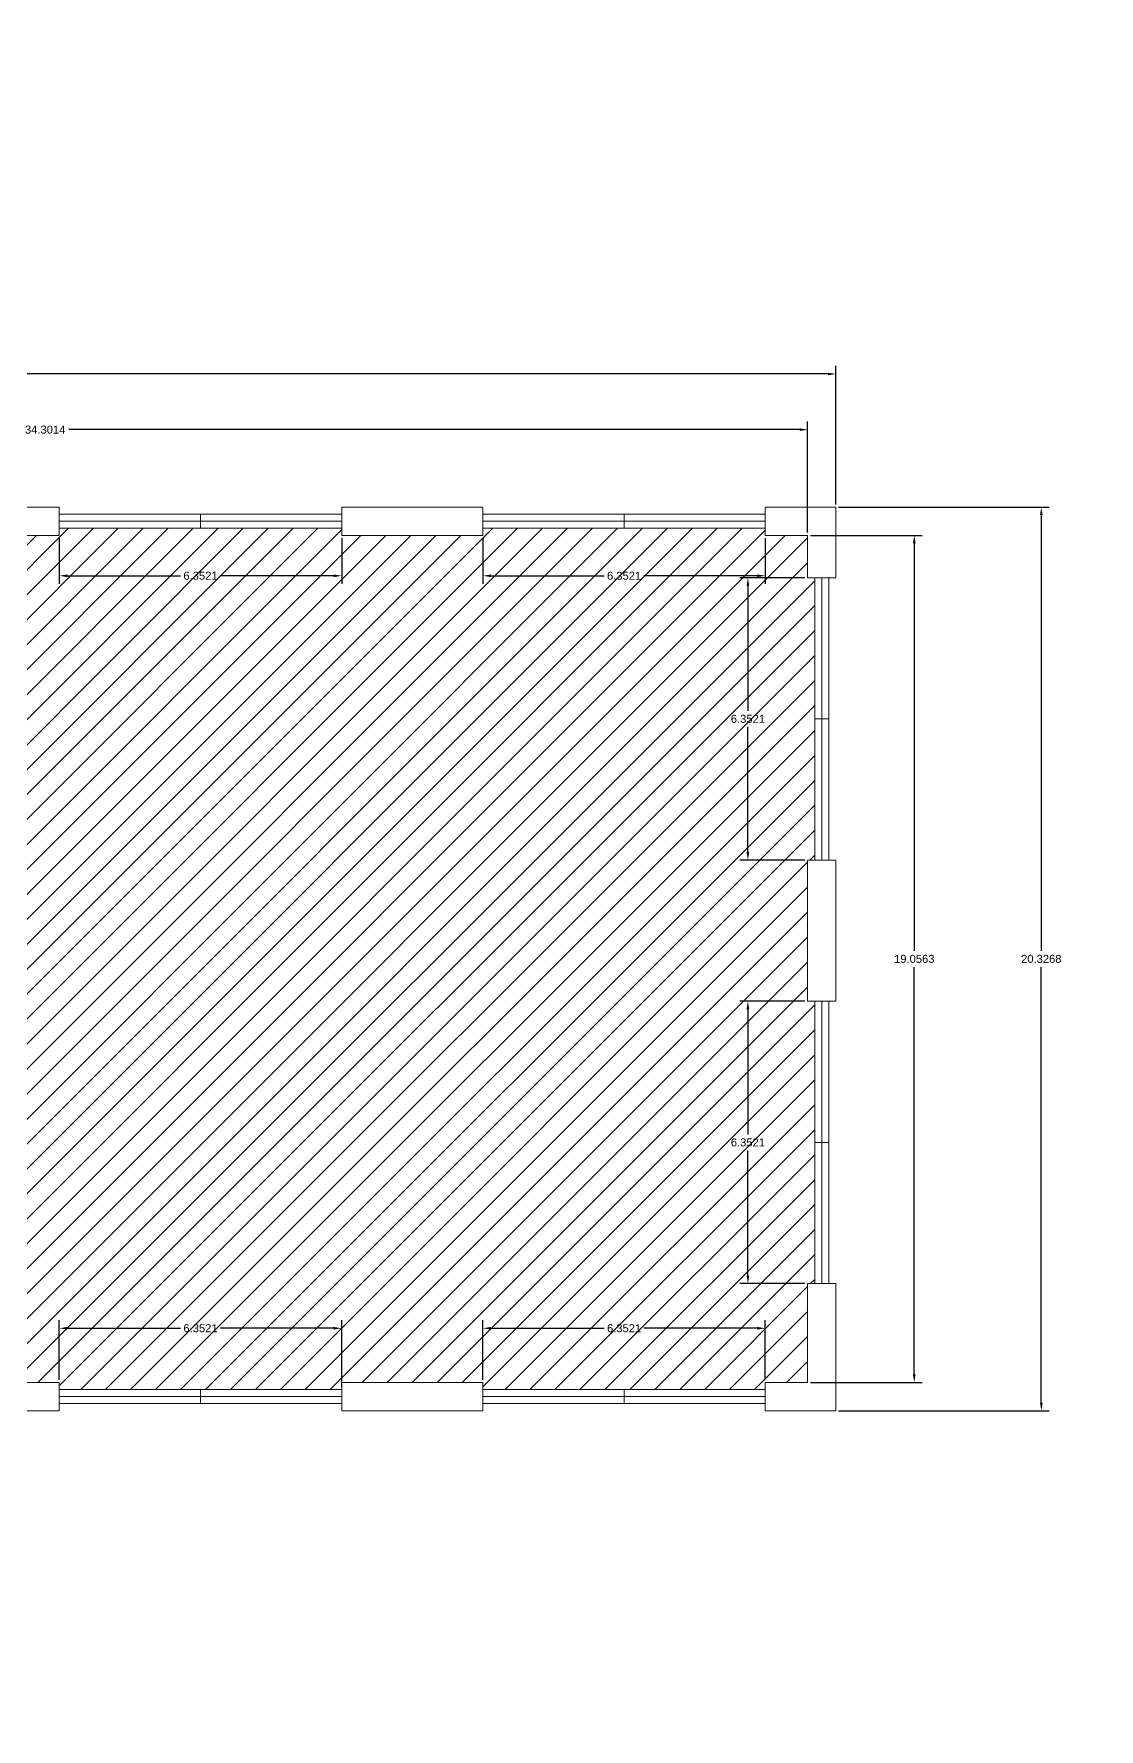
# Model space of a CAD drawing. Header units: inches. Extents: x 4 to 844, y 19 to 530.
# Drawn here: x 502.64 to 526.6, y 132.49 to 170.63 of the extents above; entities that cross this region are included whole.
import ezdxf

# ---------------------------------------------------------------- set-up
doc = ezdxf.new("R2010")
doc.units = ezdxf.units.IN
doc.header["$MEASUREMENT"] = 0
doc.styles.get("Standard").update_dxf_attribs({"font": 'arial.ttf'})
doc.dimstyles.get("Standard").update_dxf_attribs({"dimtxt": 0.18, "dimasz": 0.18, "dimexe": 0.18, "dimexo": 0.0625, "dimgap": 0.09, "dimtad": 0, "dimtih": 1, "dimtoh": 1, "dimdec": 4, "dimzin": 0, "dimdsep": 46, "dimtxsty": 'Standard', "dimcen": 0.09, "dimadec": 0, "dimazin": 0, "dimtfac": 1, "dimtdec": 4, "dimtofl": 0, "dimtmove": 0, "dimatfit": 3, "dimfxl": 1, "dimtolj": 1, "dimtzin": 0, "dimarcsym": 0})

# ---------------------------------------------------------------- blocks, each defined once
blk = doc.blocks.new('*D195')
at = {"color": 0, "lineweight": -2, "transparency": 16777216}
for p, q in [((485.742, 159.411), (485.742, 161.906)), ((485.922, 161.726), (502.36, 161.726)), ((519.864, 161.726), (503.426, 161.726)), ((520.044, 159.411), (520.044, 161.906))]:
    blk.add_line(p, q, dxfattribs=at)
at = {"color": 0, "lineweight": 0, "transparency": 16777216}
for points in [[(485.922, 161.756), (485.922, 161.696), (485.742, 161.726)], [(519.864, 161.756), (519.864, 161.696), (520.044, 161.726)]]:
    blk.add_solid(points, dxfattribs=at)
at = {"layer": 'Defpoints', "color": 0, "lineweight": 0, "transparency": 16777216}
for p in [(520.044, 161.726), (485.742, 159.348), (520.044, 159.348)]:
    blk.add_point(p, dxfattribs=at)
at = {"color": 0, "lineweight": 0, "transparency": 16777216, "insert": (502.893, 161.726), "char_height": 0.18, "attachment_point": 5}
blk.add_mtext('\\A1;34.3014', dxfattribs=at)
blk = doc.blocks.new('*D197')
at = {"color": 0, "lineweight": -2, "transparency": 16777216}
for p, q in [((520.106, 159.348), (522.623, 159.348)), ((522.443, 159.168), (522.443, 150.002)), ((522.443, 140.472), (522.443, 149.638)), ((520.106, 140.292), (522.623, 140.292))]:
    blk.add_line(p, q, dxfattribs=at)
at = {"color": 0, "lineweight": 0, "transparency": 16777216}
for points in [[(522.413, 159.168), (522.473, 159.168), (522.443, 159.348)], [(522.413, 140.472), (522.473, 140.472), (522.443, 140.292)]]:
    blk.add_solid(points, dxfattribs=at)
at = {"layer": 'Defpoints', "color": 0, "lineweight": 0, "transparency": 16777216}
for p in [(520.044, 159.348), (520.044, 140.292), (522.443, 140.292)]:
    blk.add_point(p, dxfattribs=at)
at = {"color": 0, "lineweight": 0, "transparency": 16777216, "insert": (522.443, 149.82), "char_height": 0.18, "attachment_point": 5}
blk.add_mtext('\\A1;19.0563', dxfattribs=at)
blk = doc.blocks.new('*D199')
at = {"color": 0, "lineweight": -2, "transparency": 16777216}
for p, q in [((520.741, 159.984), (525.481, 159.984)), ((525.301, 159.804), (525.301, 150.002)), ((525.301, 139.837), (525.301, 149.638)), ((520.741, 139.657), (525.481, 139.657))]:
    blk.add_line(p, q, dxfattribs=at)
at = {"color": 0, "lineweight": 0, "transparency": 16777216}
for points in [[(525.271, 159.804), (525.331, 159.804), (525.301, 159.984)], [(525.271, 139.837), (525.331, 139.837), (525.301, 139.657)]]:
    blk.add_solid(points, dxfattribs=at)
at = {"layer": 'Defpoints', "color": 0, "lineweight": 0, "transparency": 16777216}
for p in [(520.679, 159.984), (520.679, 139.657), (525.301, 139.657)]:
    blk.add_point(p, dxfattribs=at)
at = {"color": 0, "lineweight": 0, "transparency": 16777216, "insert": (525.301, 149.82), "char_height": 0.18, "attachment_point": 5}
blk.add_mtext('\\A1;20.3268', dxfattribs=at)
blk = doc.blocks.new('*D204')
at = {"color": 0, "lineweight": -2, "transparency": 16777216}
for p, q in [((424.127, 160.046), (424.127, 163.159)), ((424.307, 162.979), (471.887, 162.979)), ((520.499, 162.979), (472.919, 162.979)), ((520.679, 160.046), (520.679, 163.159))]:
    blk.add_line(p, q, dxfattribs=at)
at = {"color": 0, "lineweight": 0, "transparency": 16777216}
for points in [[(424.307, 163.009), (424.307, 162.949), (424.127, 162.979)], [(520.499, 163.009), (520.499, 162.949), (520.679, 162.979)]]:
    blk.add_solid(points, dxfattribs=at)
at = {"layer": 'Defpoints', "color": 0, "lineweight": 0, "transparency": 16777216}
for p in [(520.679, 162.979), (424.127, 159.984), (520.679, 159.984)]:
    blk.add_point(p, dxfattribs=at)
at = {"color": 0, "lineweight": 0, "transparency": 16777216, "insert": (472.403, 162.979), "char_height": 0.18, "attachment_point": 5}
blk.add_mtext('\\A1;96.5521', dxfattribs=at)
blk = doc.blocks.new('*D225')
at = {"color": 0, "lineweight": -2, "transparency": 16777216}
for p, q in [((512.739, 159.286), (512.739, 158.259)), ((519.091, 159.286), (519.091, 158.259)), ((512.919, 158.439), (515.468, 158.439)), ((518.911, 158.439), (516.362, 158.439))]:
    blk.add_line(p, q, dxfattribs=at)
at = {"color": 0, "lineweight": 0, "transparency": 16777216}
for points in [[(512.919, 158.469), (512.919, 158.409), (512.739, 158.439)], [(518.911, 158.469), (518.911, 158.409), (519.091, 158.439)]]:
    blk.add_solid(points, dxfattribs=at)
at = {"layer": 'Defpoints', "color": 0, "lineweight": 0, "transparency": 16777216}
for p in [(512.739, 159.348), (519.091, 159.348), (512.739, 158.439)]:
    blk.add_point(p, dxfattribs=at)
at = {"color": 0, "lineweight": 0, "transparency": 16777216, "insert": (515.915, 158.439), "char_height": 0.18, "attachment_point": 5}
blk.add_mtext('\\A1;6.3521', dxfattribs=at)
blk = doc.blocks.new('*D226')
at = {"color": 0, "lineweight": -2, "transparency": 16777216}
for p, q in [((503.211, 159.286), (503.211, 158.259)), ((509.563, 159.286), (509.563, 158.259)), ((503.391, 158.439), (505.94, 158.439)), ((509.383, 158.439), (506.833, 158.439))]:
    blk.add_line(p, q, dxfattribs=at)
at = {"color": 0, "lineweight": 0, "transparency": 16777216}
for points in [[(503.391, 158.469), (503.391, 158.409), (503.211, 158.439)], [(509.383, 158.469), (509.383, 158.409), (509.563, 158.439)]]:
    blk.add_solid(points, dxfattribs=at)
at = {"layer": 'Defpoints', "color": 0, "lineweight": 0, "transparency": 16777216}
for p in [(503.211, 159.348), (509.563, 159.348), (509.563, 158.439)]:
    blk.add_point(p, dxfattribs=at)
at = {"color": 0, "lineweight": 0, "transparency": 16777216, "insert": (506.387, 158.439), "char_height": 0.18, "attachment_point": 5}
blk.add_mtext('\\A1;6.3521', dxfattribs=at)
blk = doc.blocks.new('*D229')
at = {"color": 0, "lineweight": -2, "transparency": 16777216}
for p, q in [((519.981, 158.396), (518.521, 158.396)), ((518.701, 158.216), (518.701, 155.401)), ((518.701, 152.223), (518.701, 155.038)), ((519.981, 152.043), (518.521, 152.043))]:
    blk.add_line(p, q, dxfattribs=at)
at = {"color": 0, "lineweight": 0, "transparency": 16777216}
for points in [[(518.671, 158.216), (518.731, 158.216), (518.701, 158.396)], [(518.671, 152.223), (518.731, 152.223), (518.701, 152.043)]]:
    blk.add_solid(points, dxfattribs=at)
at = {"layer": 'Defpoints', "color": 0, "lineweight": 0, "transparency": 16777216}
for p in [(520.044, 158.396), (518.701, 152.043), (520.044, 152.043)]:
    blk.add_point(p, dxfattribs=at)
at = {"color": 0, "lineweight": 0, "transparency": 16777216, "insert": (518.701, 155.22), "char_height": 0.18, "attachment_point": 5}
blk.add_mtext('\\A1;6.3521', dxfattribs=at)
blk = doc.blocks.new('*D230')
at = {"color": 0, "lineweight": -2, "transparency": 16777216}
for p, q in [((519.981, 148.867), (518.521, 148.867)), ((518.701, 148.687), (518.701, 145.873)), ((518.701, 142.695), (518.701, 145.509)), ((519.981, 142.515), (518.521, 142.515))]:
    blk.add_line(p, q, dxfattribs=at)
at = {"color": 0, "lineweight": 0, "transparency": 16777216}
for points in [[(518.671, 148.687), (518.731, 148.687), (518.701, 148.867)], [(518.671, 142.695), (518.731, 142.695), (518.701, 142.515)]]:
    blk.add_solid(points, dxfattribs=at)
at = {"layer": 'Defpoints', "color": 0, "lineweight": 0, "transparency": 16777216}
for p in [(520.044, 148.867), (518.701, 142.515), (520.044, 142.515)]:
    blk.add_point(p, dxfattribs=at)
at = {"color": 0, "lineweight": 0, "transparency": 16777216, "insert": (518.701, 145.691), "char_height": 0.18, "attachment_point": 5}
blk.add_mtext('\\A1;6.3521', dxfattribs=at)
blk = doc.blocks.new('*D231')
at = {"color": 0, "lineweight": -2, "transparency": 16777216}
for p, q in [((512.739, 140.355), (512.739, 141.691)), ((512.919, 141.511), (515.468, 141.511)), ((518.911, 141.511), (516.362, 141.511)), ((519.091, 140.355), (519.091, 141.691))]:
    blk.add_line(p, q, dxfattribs=at)
at = {"color": 0, "lineweight": 0, "transparency": 16777216}
for points in [[(512.919, 141.541), (512.919, 141.481), (512.739, 141.511)], [(518.911, 141.541), (518.911, 141.481), (519.091, 141.511)]]:
    blk.add_solid(points, dxfattribs=at)
at = {"layer": 'Defpoints', "color": 0, "lineweight": 0, "transparency": 16777216}
for p in [(512.739, 141.511), (512.739, 140.292), (519.091, 140.292)]:
    blk.add_point(p, dxfattribs=at)
at = {"color": 0, "lineweight": 0, "transparency": 16777216, "insert": (515.915, 141.511), "char_height": 0.18, "attachment_point": 5}
blk.add_mtext('\\A1;6.3521', dxfattribs=at)
blk = doc.blocks.new('*D232')
at = {"color": 0, "lineweight": -2, "transparency": 16777216}
for p, q in [((503.211, 140.355), (503.211, 141.691)), ((503.391, 141.511), (505.94, 141.511)), ((509.383, 141.511), (506.833, 141.511)), ((509.563, 140.196), (509.563, 141.691))]:
    blk.add_line(p, q, dxfattribs=at)
at = {"color": 0, "lineweight": 0, "transparency": 16777216}
for points in [[(503.391, 141.541), (503.391, 141.481), (503.211, 141.511)], [(509.383, 141.541), (509.383, 141.481), (509.563, 141.511)]]:
    blk.add_solid(points, dxfattribs=at)
at = {"layer": 'Defpoints', "color": 0, "lineweight": 0, "transparency": 16777216}
for p in [(503.211, 141.511), (503.211, 140.292), (509.563, 140.133)]:
    blk.add_point(p, dxfattribs=at)
at = {"color": 0, "lineweight": 0, "transparency": 16777216, "insert": (506.387, 141.511), "char_height": 0.18, "attachment_point": 5}
blk.add_mtext('\\A1;6.3521', dxfattribs=at)

msp = doc.modelspace()

# ---------------------------------------------------------------- hatches: boundary and pattern name
at = {"lineweight": 0, "true_color": 0x136734}
h = msp.add_hatch(dxfattribs=at)
h.set_pattern_fill('ANSI31', color=116, scale=3.176056)
h.set_pattern_definition([(45, (369.194, -484.6063), (-0.28072637, 0.28072637), [])])
h.paths.add_polyline_path([(485.10709, 159.3484), (483.83666, 159.3484), (483.83666, 159.5072), (481.61324, 159.5072), (481.61324, 159.3484), (481.29563, 159.3484), (481.29563, 154.40618), (481.61324, 154.40618), (481.61324, 156.94702), (481.76569, 156.94702, -0.45540423), (484.16424, 154.40618), (485.10709, 154.40618)])
h.paths.add_polyline_path([(480.66042, 159.3484), (479.39, 159.3484), (479.39, 159.5072), (477.16657, 159.5072), (477.16657, 159.3484), (476.84897, 159.3484), (476.84897, 154.40618), (477.16657, 154.40618), (477.16657, 156.94702), (477.31902, 156.94702, -0.45540423), (479.71758, 154.40618), (480.66042, 154.40618)])
h.paths.add_polyline_path([(471.76709, 159.3484), (470.49667, 159.3484), (470.49667, 159.5072), (468.27324, 159.5072), (468.27324, 159.3484), (467.95564, 159.3484), (467.95564, 154.40618), (468.27324, 154.40618), (468.27324, 156.94702), (468.42569, 156.94702, -0.45540423), (470.82425, 154.40618), (471.76709, 154.40618)])
h.paths.add_polyline_path([(476.21376, 159.3484), (474.94333, 159.3484), (474.94333, 159.5072), (472.71991, 159.5072), (472.71991, 159.3484), (472.4023, 159.3484), (472.4023, 154.40618), (472.71991, 154.40618), (472.71991, 156.94702), (472.87236, 156.94702, -0.45540423), (475.27091, 154.40618), (476.21376, 154.40618)])
h.paths.add_polyline_path([(467.32043, 159.3484), (466.05, 159.3484), (466.05, 159.5072), (463.82658, 159.5072), (463.82658, 159.3484), (463.50897, 159.3484), (463.50897, 154.40618), (463.82658, 154.40618), (463.82658, 156.94702), (463.97903, 156.94702, -0.45540423), (466.37758, 154.40618), (467.32043, 154.40618)])
h.paths.add_polyline_path([(481.76569, 156.94702), (481.76569, 154.40618), (481.61324, 154.40618), (481.61324, 153.77097), (479.70742, 153.77097), (479.70742, 154.40618), (479.71758, 154.40618, 0.45540423), (477.31902, 156.94702), (477.31902, 154.40618), (477.16657, 154.40618), (477.16657, 153.77097), (475.26075, 153.77097), (475.26075, 154.40618), (475.27091, 154.40618, 0.45540423), (472.87236, 156.94702), (472.87236, 154.40618), (472.71991, 154.40618), (472.71991, 153.77097), (472.4023, 153.77097), (472.4023, 149.82023), (481.53385, 149.82023, -0.45540423), (484.52005, 152.98358), (484.70985, 152.98358), (484.70985, 149.82023), (485.10709, 149.82023), (485.10709, 153.77097), (484.15408, 153.77097), (484.15408, 154.40618), (484.16424, 154.40618, 0.45540423)])
h.paths.add_polyline_path([(462.87376, 159.3484), (461.60334, 159.3484), (461.60334, 159.5072), (459.37991, 159.5072), (459.37991, 159.3484), (457.15779, 159.3484), (457.15779, 154.40618), (457.50211, 154.40618), (457.50211, 156.94702), (457.65456, 156.94702, -0.45540423), (460.05311, 154.40618), (462.87376, 154.40618)])
h.paths.add_polyline_path([(471.76709, 153.77097), (470.81409, 153.77097), (470.81409, 154.40618), (470.82425, 154.40618, 0.45540423), (468.42569, 156.94702), (468.42569, 154.40618), (468.27324, 154.40618), (468.27324, 153.77097), (466.36742, 153.77097), (466.36742, 154.40618), (466.37758, 154.40618, 0.45540423), (463.97903, 156.94702), (463.97903, 154.40618), (463.82658, 154.40618), (463.82658, 153.77097), (460.04295, 153.77097), (460.04295, 154.40618), (460.05311, 154.40618, 0.45540423), (457.65456, 156.94702), (457.65456, 154.40618), (457.50211, 154.40618), (457.50211, 153.77097), (457.15779, 153.77097), (457.15779, 149.82023), (467.95644, 149.82023, -0.45540423), (470.94264, 152.98358), (471.13244, 152.98358), (471.13244, 149.82023), (471.76709, 149.82023)])
h.paths.add_polyline_path([(468.97979, 143.97628), (472.50508, 143.97628), (472.50508, 145.28527), (468.97979, 145.28527)], flags=9)
h.paths.add_polyline_path([(484.93811, 132.71035), (488.4634, 132.71035), (488.4634, 134.01934), (484.93811, 134.01934)], flags=9)
h.paths.add_polyline_path([(452.47052, 132.49453), (455.99581, 132.49453), (455.99581, 133.80351), (452.47052, 133.80351)], flags=9)
h.paths.add_polyline_path([(498.72879, 148.884), (502.25408, 148.884), (502.25408, 150.19299), (498.72879, 150.19299)], flags=9)
h.paths.add_polyline_path([(443.43578, 148.16233), (446.96107, 148.16233), (446.96107, 149.47132), (443.43578, 149.47132)], flags=9)
h.paths.add_polyline_path([(427.53421, 143.31727), (431.0595, 143.31727), (431.0595, 144.62626), (427.53421, 144.62626)], flags=9)
h.paths.add_polyline_path([(529.02455, 141.21224), (553.75034, 141.21224), (553.75034, 147.10267), (529.02455, 147.10267)], flags=9)
h.paths.add_polyline_path([(528.94228, 145.34985), (556.54797, 145.34985), (556.54797, 151.24028), (528.94228, 151.24028)], flags=9)
h.paths.add_polyline_path([(529.16525, 149.46722), (557.66201, 149.46722), (557.66201, 155.35765), (529.16525, 155.35765)], flags=9)
h.paths.add_polyline_path([(528.96616, 157.04355), (547.9224, 157.04355), (547.9224, 162.93398), (528.96616, 162.93398)], flags=9)
h.paths.add_polyline_path([(529.10128, 153.22183), (540.51948, 153.22183), (540.51948, 159.11226), (529.10128, 159.11226)], flags=9)
h.paths.add_polyline_path([(528.99712, 164.73823), (542.84871, 164.73823), (542.84871, 170.62867), (528.99712, 170.62867)], flags=9)
h.paths.add_polyline_path([(529.09829, 160.88027), (553.59985, 160.88027), (553.59985, 166.77071), (529.09829, 166.77071)], flags=9)
at = {"lineweight": 0, "true_color": 0xcd6928}
h = msp.add_hatch(dxfattribs=at)
h.set_pattern_fill('ANSI31', color=32, scale=3.176056)
h.set_pattern_definition([(45, (369.194, 33.70796), (-0.2807264, 0.2807264), [])])
h.paths.add_polyline_path([(509.56272, 159.3484), (509.56272, 159.5072), (503.21061, 159.5072), (503.21061, 159.3484), (500.03455, 159.3484), (500.03455, 159.5072), (493.68244, 159.5072), (493.68244, 159.3484), (490.50638, 159.3484), (490.50638, 159.5072), (487.33033, 159.5072), (487.33033, 159.3484), (485.7423, 159.3484), (485.7423, 148.65136), (488.7189, 148.65136), (488.7189, 148.39874, -0.41421356), (485.7423, 145.42214, -0.41421356), (488.7189, 142.44554), (488.7189, 142.19291), (485.7423, 142.19291), (485.7423, 140.29206), (494.63526, 140.29206), (503.21061, 140.29206), (503.21061, 140.13325), (509.56272, 140.13325), (509.56272, 140.29206), (512.73878, 140.29206), (512.73878, 140.13325), (519.09089, 140.13325), (519.09089, 140.29206), (520.04371, 140.29206), (520.04371, 142.5153), (520.20251, 142.5153), (520.20251, 148.86741), (520.04371, 148.86741), (520.04371, 152.04347), (520.20251, 152.04347), (520.20251, 158.39558), (520.04371, 158.39558), (520.04371, 159.3484), (519.09089, 159.3484), (519.09089, 159.5072), (512.73878, 159.5072), (512.73878, 159.3484)])

# ---------------------------------------------------------------- linework, layer by layer
at = {"color": 18, "lineweight": 0, "true_color": 0x000000}
for p, q in [((500.03455, 159.98361), (503.21061, 159.98361)), ((503.21061, 159.3484), (503.21061, 159.98361)), ((503.21061, 159.8248), (509.56272, 159.8248)), ((506.38666, 159.5072), (506.38666, 159.8248)), ((509.56272, 159.98361), (512.73878, 159.98361)), ((509.56272, 159.3484), (509.56272, 159.98361)), ((512.73878, 159.3484), (512.73878, 159.98361)), ((512.73878, 159.8248), (519.09089, 159.8248)), ((515.91483, 159.5072), (515.91483, 159.8248)), ((519.09089, 159.98361), (520.67892, 159.98361)), ((519.09089, 159.3484), (519.09089, 159.98361)), ((520.67892, 159.98361), (520.67892, 158.39558)), ((503.21061, 159.666), (509.56272, 159.666)), ((503.21061, 159.5072), (509.56272, 159.5072)), ((512.73878, 159.666), (519.09089, 159.666)), ((512.73878, 159.5072), (519.09089, 159.5072)), ((500.03455, 159.3484), (503.21061, 159.3484)), ((509.56272, 159.3484), (512.73878, 159.3484)), ((519.09089, 159.3484), (520.04371, 159.3484)), ((520.04371, 159.3484), (520.04371, 158.39558)), ((520.04371, 158.39558), (520.67892, 158.39558)), ((520.20251, 158.39558), (520.20251, 152.04347)), ((520.36131, 158.39558), (520.36131, 152.04347)), ((520.52012, 158.39558), (520.52012, 152.04347)), ((520.20251, 155.21952), (520.52012, 155.21952)), ((520.04371, 152.04347), (520.04371, 148.86741)), ((520.04371, 152.04347), (520.67892, 152.04347)), ((520.67892, 152.04347), (520.67892, 148.86741)), ((520.04371, 148.86741), (520.67892, 148.86741)), ((520.20251, 148.86741), (520.20251, 142.5153)), ((520.36131, 148.86741), (520.36131, 142.5153)), ((520.52012, 148.86741), (520.52012, 142.5153)), ((520.20251, 145.69135), (520.52012, 145.69135)), ((520.04371, 142.5153), (520.04371, 140.29206)), ((520.04371, 142.5153), (520.67892, 142.5153)), ((520.67892, 142.5153), (520.67892, 139.65685)), ((485.7423, 140.29206), (503.21061, 140.29206)), ((503.21061, 140.29206), (503.21061, 139.65685)), ((509.56272, 140.13325), (503.21061, 140.13325)), ((509.56272, 139.97445), (503.21061, 139.97445)), ((506.38666, 140.13325), (506.38666, 139.81565)), ((509.56272, 140.29206), (512.73878, 140.29206)), ((509.56272, 140.29206), (509.56272, 139.65685)), ((512.73878, 140.29206), (512.73878, 139.65685)), ((519.09089, 140.13325), (512.73878, 140.13325)), ((519.09089, 139.97445), (512.73878, 139.97445)), ((515.91483, 140.13325), (515.91483, 139.81565)), ((519.09089, 140.29206), (520.04371, 140.29206)), ((519.09089, 140.29206), (519.09089, 139.65685)), ((495.27047, 139.65685), (503.21061, 139.65685)), ((503.21061, 139.65685), (495.27047, 139.65685)), ((509.56272, 139.81565), (503.21061, 139.81565)), ((509.56272, 139.65685), (512.73878, 139.65685)), ((512.73878, 139.65685), (509.56272, 139.65685)), ((519.09089, 139.81565), (512.73878, 139.81565)), ((519.09089, 139.65685), (520.04371, 139.65685)), ((520.67892, 139.65685), (519.09089, 139.65685))]:
    msp.add_line(p, q, dxfattribs=at)

# ---------------------------------------------------------------- dimensions: what is measured, and where the dimension line sits
at = {"color": 3, "lineweight": 0}
dim = msp.add_linear_dim(base=(520.67892, 162.97857), p1=(424.1268, 159.98361), p2=(520.67892, 159.98361), dimstyle='Standard', dxfattribs=at)
dim.commit()
dim.dimension.update_dxf_attribs({"geometry": '*D204', "text_midpoint": (472.40286, 162.97857), "dimtype": 160})
at = {"color": 1, "lineweight": 0}
for base, p1, p2, picture, middle in [((520.04371, 161.72553), (485.7423, 159.3484), (520.04371, 159.3484), '*D195', (502.893, 161.72553)), ((509.56272, 158.43917), (503.21061, 159.3484), (509.56272, 159.3484), '*D226', (506.38666, 158.43917)), ((512.73878, 158.43917), (519.09089, 159.3484), (512.73878, 159.3484), '*D225', (515.91483, 158.43917)), ((503.21061, 141.51115), (509.56272, 140.13325), (503.21061, 140.29206), '*D232', (506.38666, 141.51115)), ((512.73878, 141.51115), (519.09089, 140.29206), (512.73878, 140.29206), '*D231', (515.91483, 141.51115))]:
    dim = msp.add_linear_dim(base=base, p1=p1, p2=p2, dimstyle='Standard', dxfattribs=at)
    dim.commit()
    dim.dimension.update_dxf_attribs({"geometry": picture, "text_midpoint": middle})
at = {"color": 3, "lineweight": 0}
dim = msp.add_linear_dim(base=(525.30073, 139.65685), p1=(520.67892, 159.98361), p2=(520.67892, 139.65685), angle=90, dimstyle='Standard', dxfattribs=at)
dim.commit()
dim.dimension.update_dxf_attribs({"geometry": '*D199', "text_midpoint": (525.30073, 149.82023), "dimtype": 160})
at = {"color": 1, "lineweight": 0}
dim = msp.add_linear_dim(base=(522.44321, 140.29206), p1=(520.04371, 159.3484), p2=(520.04371, 140.29206), angle=90, dimstyle='Standard', dxfattribs=at)
dim.commit()
dim.dimension.update_dxf_attribs({"geometry": '*D197', "text_midpoint": (522.44321, 149.82023), "dimtype": 160})
for base, p1, p2, picture, middle in [((518.70131, 152.04347), (520.04371, 158.39558), (520.04371, 152.04347), '*D229', (518.70131, 155.21952)), ((518.70131, 142.5153), (520.04371, 148.86741), (520.04371, 142.5153), '*D230', (518.70131, 145.69135))]:
    dim = msp.add_linear_dim(base=base, p1=p1, p2=p2, angle=90, dimstyle='Standard', dxfattribs=at)
    dim.commit()
    dim.dimension.update_dxf_attribs({"geometry": picture, "text_midpoint": middle})

doc.saveas('drawing.dxf')
